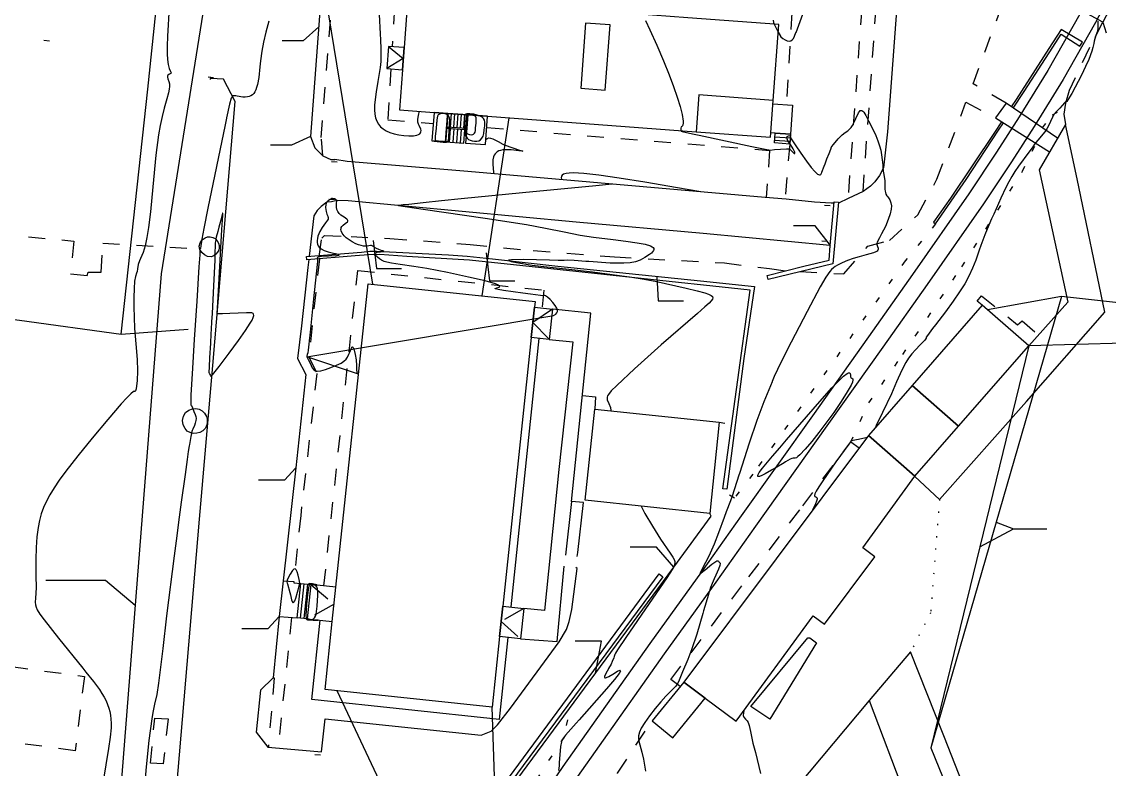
# Model space of a CAD drawing. Header units: metres. Extents: x 1233805 to 1234355, y 654698 to 655114.
# Drawn here: x 1233937.4 to 1234034.5, y 654934 to 655000.8 of the extents above; entities that cross this region are included whole.
import ezdxf

# ---------------------------------------------------------------- set-up
doc = ezdxf.new("R2010")
doc.units = ezdxf.units.M
for name, pattern in [('ИИDash_05_15', [2, 0.5, -1.5]), ('ИИDash_15_15', [3, 1.5, -1.5]), ('ИИDash_20_10', [3, 2, -1]), ('ИИDot', [1, 0, -1])]:
    doc.linetypes.add(name, pattern=pattern)
for name, color, linetype, lineweight in [('ИИ_ГОРИЗОНТАЛИ_ОСН', 32, 'Continuous', 25), ('ИИ_ГОРИЗОНТАЛИ_УТОЛЩ', 32, 'Continuous', 30), ('ИИ_ДОРОГИ_АД', 7, 'Continuous', 25), ('ИИ_ДОРОГИ_ЖД', 7, 'Continuous', 25), ('ИИ_ЛЭП_ВН', 250, 'Continuous', 25), ('ИИ_ЛЭП_НН', 250, 'Continuous', 25), ('ИИ_ОГРАДЫ', 7, 'Continuous', 25), ('ИИ_ОТМЕТКИ', 7, 'Continuous', 25), ('ИИ_СООРУЖЕНИЕ', 7, 'Continuous', 25), ('ИИ_СТРОЕНИЕ', 7, 'Continuous', 25), ('ИИ_ТЕПЛОТРАССА', 5, 'Continuous', 25), ('ИИ_УГОДЬЯ', 7, 'Continuous', 25)]:
    doc.layers.add(name, color=color, linetype=linetype, lineweight=lineweight)

msp = doc.modelspace()

# ---------------------------------------------------------------- linework, layer by layer
at = {"layer": 'ИИ_ГОРИЗОНТАЛИ_ОСН'}
for points, elevation in [([(1233969.211, 655003.165), (1233969.394, 654999.673), (1233969.422, 654999.159), (1233969.462, 654998.336), (1233969.471, 654997.753), (1233969.453, 654997.216), (1233969.405, 654996.691), (1233969.203, 654995.432), (1233969.044, 654994.501), (1233968.951, 654993.81), (1233968.909, 654993.311), (1233968.903, 654992.888), (1233968.932, 654992.514), (1233968.999, 654992.182), (1233969.104, 654991.884), (1233969.248, 654991.622), (1233969.433, 654991.395), (1233969.659, 654991.2), (1233969.936, 654991.031), (1233970.269, 654990.884), (1233970.652, 654990.76), (1233971.074, 654990.665), (1233971.53, 654990.599), (1233971.977, 654990.573), (1233972.377, 654990.587), (1233972.69, 654990.64), (1233972.829, 654990.691), (1233972.934, 654990.756), (1233973.007, 654990.837), (1233973.047, 654990.933), (1233973.056, 654991.042), (1233973.036, 654991.17), (1233972.896, 654991.511), (1233972.838, 654991.634), (1233972.779, 654991.796), (1233972.752, 654991.939), (1233972.757, 654992.066), (1233972.793, 654992.215), (1233972.803, 654992.249), (1233972.866, 654992.529), (1233972.9, 654992.774)], 3.5), ([(1233950.564, 655002.029), (1233950.405, 654999.463), (1233950.377, 654998.582), (1233950.38, 654997.9), (1233950.413, 654997.388), (1233950.476, 654996.954), (1233950.568, 654996.602), (1233950.693, 654996.313), (1233950.735, 654996.205), (1233950.703, 654996.147), (1233950.595, 654996.084), (1233950.452, 654995.995), (1233950.417, 654995.95), (1233950.402, 654995.9), (1233950.411, 654995.819), (1233950.457, 654995.683), (1233950.537, 654995.44), (1233950.58, 654995.22), (1233950.591, 654994.988), (1233950.57, 654994.746), (1233950.5, 654994.417), (1233950.348, 654993.884), (1233950.111, 654993.056), (1233949.926, 654992.304), (1233949.762, 654991.51), (1233949.62, 654990.672), (1233949.386, 654988.843), (1233949.105, 654986.014), (1233948.886, 654983.786), (1233948.721, 654982.404), (1233948.576, 654981.508), (1233948.412, 654980.76), (1233948.23, 654980.16), (1233948.004, 654979.625), (1233947.913, 654979.423), (1233947.809, 654979.095), (1233947.746, 654978.697), (1233947.712, 654978.471), (1233947.655, 654978.316), (1233947.552, 654978.017), (1233947.482, 654977.598), (1233947.432, 654976.959), (1233947.404, 654976.151), (1233947.402, 654975.273), (1233947.427, 654974.383), (1233947.484, 654973.371), (1233947.59, 654971.996), (1233947.693, 654970.606), (1233947.724, 654969.605), (1233947.693, 654968.721), (1233947.661, 654968.267), (1233947.661, 654968.263), (1233947.661, 654968.262), (1233947.616, 654967.988), (1233947.548, 654967.819), (1233947.516, 654967.775), (1233947.49, 654967.765), (1233947.482, 654967.769), (1233947.441, 654967.775), (1233947.373, 654967.742), (1233947.141, 654967.548), (1233946.777, 654967.18), (1233946.283, 654966.642), (1233945.084, 654965.261), (1233943.688, 654963.593), (1233942.405, 654962.006), (1233941.342, 654960.636), (1233940.756, 654959.837), (1233940.289, 654959.154), (1233939.909, 654958.538), (1233939.599, 654957.961), (1233939.343, 654957.395), (1233939.138, 654956.827), (1233938.977, 654956.239), (1233938.855, 654955.615), (1233938.754, 654954.794), (1233938.691, 654953.839), (1233938.666, 654952.751), (1233938.674, 654951.322), (1233938.678, 654950.219), (1233938.637, 654949.317), (1233938.616, 654948.941), (1233938.63, 654948.708), (1233938.685, 654948.493), (1233938.793, 654948.257), (1233939.031, 654947.872), (1233939.397, 654947.36), (1233940.676, 654945.74), (1233942.845, 654943.055), (1233943.128, 654942.705), (1233943.795, 654941.876), (1233944.348, 654941.14), (1233944.568, 654940.804), (1233944.76, 654940.473), (1233944.927, 654940.143), (1233945.067, 654939.817), (1233945.179, 654939.495), (1233945.263, 654939.177), (1233945.323, 654938.852), (1233945.361, 654938.504), (1233945.378, 654938.133), (1233945.374, 654937.74), (1233945.303, 654936.893), (1233945.141, 654935.872), (1233945.137, 654935.849), (1233944.905, 654934.444), (1233944.901, 654934.417), (1233944.496, 654931.845)], 2.5), ([(1234004.5, 655000.92), (1234004.508, 655000.703), (1234004.569, 655000.55), (1234004.942, 654999.837), (1234005.078, 654999.585), (1234005.084, 654999.572), (1234005.184, 654999.413), (1234005.345, 654999.275), (1234005.549, 654999.156), (1234005.754, 654999.075), (1234005.931, 654999.044), (1234006.076, 654999.062), (1234006.197, 654999.136), (1234006.305, 654999.271), (1234006.404, 654999.471), (1234006.529, 654999.802), (1234006.533, 654999.814), (1234007.267, 655001.774)], 4.5), ([(1233959.454, 655000.812), (1233959.191, 654999.824), (1233958.992, 654998.952), (1233958.841, 654998.126), (1233958.725, 654997.272), (1233958.667, 654996.728), (1233958.558, 654995.782), (1233958.445, 654995.158), (1233958.376, 654994.903), (1233958.299, 654994.686), (1233958.211, 654994.506), (1233958.113, 654994.361), (1233957.999, 654994.246), (1233957.867, 654994.155), (1233957.715, 654994.089), (1233957.544, 654994.048), (1233957.358, 654994.031), (1233957.149, 654994.037), (1233956.63, 654994.122), (1233956.508, 654994.146), (1233956.356, 654994.165), (1233956.257, 654994.143), (1233956.177, 654994.071), (1233956.105, 654993.939), (1233955.952, 654993.421), (1233955.684, 654992.185), (1233955.678, 654992.158), (1233955.556, 654991.573), (1233954.004, 654984.113), (1233953.647, 654982.295), (1233953.49, 654981.341), (1233953.488, 654981.323), (1233953.403, 654980.752), (1233953.348, 654980.529), (1233953.31, 654980.449), (1233953.31, 654980.448), (1233953.299, 654980.412), (1233953.3, 654980.322), (1233953.3, 654980.32), (1233953.292, 654979.958), (1233953.228, 654978.876), (1233953.027, 654975.825), (1233952.799, 654972.394), (1233952.607, 654969.321), (1233952.509, 654967.453), (1233952.496, 654966.729), (1233952.511, 654966.574), (1233952.543, 654966.502), (1233952.547, 654966.497), (1233952.652, 654966.311), (1233952.679, 654966.214), (1233952.681, 654966.206), (1233952.736, 654966.044), (1233952.774, 654965.974), (1233952.901, 654965.698), (1233952.94, 654965.537), (1233952.962, 654965.34), (1233952.962, 654965.34), (1233952.962, 654965.34), (1233952.951, 654965.163), (1233952.897, 654964.917), (1233952.831, 654964.712), (1233952.678, 654964.39), (1233952.615, 654964.269), (1233952.556, 654964.078), (1233952.554, 654964.058), (1233952.55, 654964.014), (1233952.505, 654963.731), (1233952.381, 654963.015), (1233952.36, 654962.902), (1233952.274, 654962.386), (1233952.173, 654961.683), (1233952.047, 654960.8), (1233951.983, 654960.351), (1233951.634, 654957.867), (1233951.463, 654956.527), (1233951.193, 654954.413), (1233951.017, 654953.089), (1233950.329, 654947.739), (1233949.99, 654944.817), (1233949.621, 654941.73), (1233949.455, 654940.691), (1233949.264, 654939.836), (1233949.191, 654939.537), (1233949.102, 654939.098), (1233949.012, 654938.538), (1233948.76, 654936.588), (1233948.504, 654934.244), (1233948.417, 654933.197)], 3), ([(1234033.463, 655000.807), (1234033.468, 655000.747), (1234033.47, 655000.687), (1234033.474, 655000.565), (1234033.474, 655000.547), (1234033.475, 655000.22), (1234033.435, 654999.933), (1234033.309, 654999.524), (1234033.158, 654999.031), (1234033.112, 654998.815), (1234033.033, 654998.457), (1234032.942, 654998.132), (1234032.665, 654997.391), (1234032.385, 654996.768), (1234032.013, 654996.002), (1234031.147, 654994.357), (1234030.803, 654993.782), (1234030.704, 654993.654), (1234030.638, 654993.613), (1234030.627, 654993.611), (1234030.57, 654993.591), (1234030.493, 654993.52), (1234030.286, 654993.289), (1234030.085, 654993.062), (1234029.675, 654992.625), (1234029.657, 654992.606), (1234029.536, 654992.476), (1234029.467, 654992.333), (1234029.428, 654992.244), (1234029.075, 654991.48), (1234028.927, 654991.209), (1234028.732, 654990.939), (1234028.129, 654990.194), (1234027.95, 654989.995), (1234027.908, 654989.946), (1234027.895, 654989.925), (1234027.618, 654989.522), (1234027.325, 654989.131), (1234026.401, 654987.878), (1234026.079, 654987.404), (1234025.802, 654986.958), (1234025.537, 654986.487), (1234025.263, 654985.953), (1234024.817, 654985.009), (1234024.178, 654983.583), (1234023.997, 654983.174), (1234023.907, 654982.972), (1234023.377, 654981.747), (1234023.018, 654980.78), (1234022.887, 654980.38), (1234022.586, 654979.489), (1234022.301, 654978.767), (1234021.971, 654978.064), (1234021.593, 654977.375), (1234021.135, 654976.645), (1234020.56, 654975.808), (1234019.874, 654974.872), (1234018.988, 654973.715), (1234018.716, 654973.365), (1234018.255, 654972.744), (1234018.16, 654972.595), (1234018.138, 654972.527), (1234018.137, 654972.515), (1234018.019, 654972.342), (1234017.7, 654972.004), (1234017.603, 654971.908), (1234017.19, 654971.486), (1234016.863, 654971.114), (1234016.575, 654970.738), (1234016.327, 654970.358), (1234015.966, 654969.667), (1234015.508, 654968.607), (1234015.051, 654967.538), (1234014.251, 654965.892), (1234013.682, 654964.719), (1234013.618, 654964.538)], 4.5), ([(1233976.9, 654991.271), (1233976.915, 654991.145), (1233976.918, 654991.126)], 3.5), ([(1233976.94, 654991.002), (1233976.948, 654990.958), (1233976.956, 654990.903), (1233977.002, 654990.636), (1233977.067, 654990.446)], 3.5), ([(1233978.838, 654990.244), (1233978.95, 654990.349), (1233979.091, 654990.389), (1233979.245, 654990.368), (1233979.451, 654990.299), (1233980.043, 654990.003), (1233980.084, 654989.981), (1233980.363, 654989.834), (1233980.564, 654989.75), (1233981.156, 654989.539), (1233981.922, 654989.283), (1233981.957, 654989.271), (1233982.152, 654989.196), (1233981.87, 654989.226), (1233981.794, 654989.237), (1233981.112, 654989.323), (1233980.58, 654989.337), (1233980.354, 654989.319), (1233980.158, 654989.282), (1233979.99, 654989.228), (1233979.853, 654989.157), (1233979.748, 654989.073), (1233979.659, 654988.97), (1233979.586, 654988.845), (1233979.529, 654988.701), (1233979.472, 654988.433), (1233979.454, 654988.112), (1233979.488, 654987.595), (1233979.508, 654987.408), (1233979.518, 654987.304), (1233979.529, 654987.201), (1233979.53, 654987.197), (1233979.531, 654987.181)], 3.5), ([(1233990.116, 654986.265), (1233988.663, 654986.126), (1233982.099, 654985.494), (1233976.649, 654984.949), (1233974.88, 654984.767), (1233973.228, 654984.595), (1233971.962, 654984.463), (1233971.962, 654984.463), (1233971.467, 654984.412), (1233971.27, 654984.391), (1233971.015, 654984.365), (1233971.015, 654984.365), (1233970.978, 654984.361)], 3.5), ([(1233971.029, 654984.356), (1233973.228, 654984.045), (1233978.788, 654983.24), (1233982.476, 654982.658), (1233984.165, 654982.349), (1233985.82, 654982.001), (1233987.263, 654981.706), (1233988.451, 654981.527), (1233990.199, 654981.316), (1233991.351, 654981.181), (1233992.363, 654981.04), (1233993.064, 654980.905), (1233993.532, 654980.76), (1233993.684, 654980.682), (1233993.782, 654980.6), (1233993.828, 654980.518), (1233993.834, 654980.428), (1233993.801, 654980.329), (1233993.727, 654980.221), (1233993.615, 654980.105), (1233993.462, 654979.981), (1233993.034, 654979.704), (1233992.605, 654979.483), (1233992.194, 654979.34), (1233991.72, 654979.25), (1233991.155, 654979.207), (1233990.607, 654979.203), (1233989.929, 654979.225), (1233988.043, 654979.352), (1233987.752, 654979.375), (1233986.709, 654979.447), (1233986.095, 654979.471), (1233985.835, 654979.452), (1233985.77, 654979.442), (1233985.37, 654979.449), (1233985.294, 654979.454), (1233984.524, 654979.488), (1233982.203, 654979.535), (1233981.116, 654979.521), (1233980.901, 654979.49), (1233980.869, 654979.469), (1233980.887, 654979.443), (1233981.107, 654979.368), (1233981.563, 654979.268), (1233982.982, 654979.039), (1233984.27, 654978.876), (1233985.973, 654978.693), (1233985.974, 654978.693), (1233988.348, 654978.424), (1233991.878, 654977.961), (1233992.804, 654977.825), (1233993.943, 654977.596), (1233996.732, 654976.986), (1233997.704, 654976.747), (1233998.399, 654976.552), (1233998.73, 654976.436), (1233998.946, 654976.332), (1233999.069, 654976.228), (1233999.11, 654976.115), (1233999.073, 654975.99), (1233998.96, 654975.835), (1233998.763, 654975.637), (1233998.403, 654975.319), (1233997.725, 654974.731), (1233994.494, 654971.915), (1233992.121, 654969.793), (1233990.524, 654968.305), (1233990.04, 654967.813), (1233989.775, 654967.484), (1233989.705, 654967.359), (1233989.669, 654967.247), (1233989.662, 654967.139), (1233989.684, 654967.02), (1233989.82, 654966.676), (1233989.964, 654966.321), (1233990.012, 654966.073), (1233990.008, 654966.039)], 3.5), ([(1233954.849, 654974.728), (1233954.936, 654976.221), (1233955.279, 654982.204), (1233955.346, 654983.477), (1233955.35, 654983.664), (1233955.347, 654983.687), (1233955.339, 654983.674), (1233955.232, 654983.282), (1233955.228, 654983.267), (1233954.998, 654982.413), (1233954.895, 654982.052), (1233954.754, 654981.547), (1233954.723, 654981.396), (1233954.722, 654981.318), (1233954.723, 654981.314), (1233954.718, 654981.217), (1233954.713, 654981.184), (1233954.686, 654980.988), (1233954.67, 654980.786), (1233954.668, 654980.757), (1233954.666, 654980.721), (1233954.663, 654980.652), (1233954.664, 654980.622), (1233954.667, 654980.556), (1233954.656, 654980.383), (1233954.65, 654980.323), (1233954.636, 654980.164), (1233954.638, 654980.018), (1233954.638, 654980.013), (1233954.631, 654979.492), (1233954.53, 654977.182), (1233954.399, 654974.722), (1233954.353, 654973.984), (1233954.314, 654973.327), (1233954.295, 654972.914), (1233954.255, 654972.056), (1233954.179, 654970.761), (1233954.132, 654969.955), (1233954.118, 654969.455), (1233954.118, 654969.455), (1233954.14, 654969.414), (1233954.15, 654969.389), (1233954.166, 654969.348), (1233954.204, 654969.273), (1233954.206, 654969.268), (1233954.247, 654969.193), (1233954.285, 654969.109), (1233954.285, 654969.109), (1233954.298, 654969.099), (1233954.325, 654969.115), (1233954.447, 654969.247), (1233955.04, 654969.996), (1233955.934, 654971.181), (1233956.75, 654972.296), (1233957.377, 654973.19), (1233957.804, 654973.849), (1233957.968, 654974.137), (1233958.071, 654974.36), (1233958.117, 654974.527), (1233958.109, 654974.646), (1233958.05, 654974.721), (1233957.938, 654974.765), (1233957.766, 654974.78), (1233957.47, 654974.774), (1233957.464, 654974.774), (1233956.74, 654974.749), (1233955.97, 654974.722), (1233955.341, 654974.701), (1233955.335, 654974.701), (1233954.992, 654974.69), (1233954.881, 654974.686), (1233954.864, 654974.685), (1233954.846, 654974.685)], 3.5), ([(1234012.836, 654963.615), (1234012.762, 654963.611), (1234012.095, 654963.474), (1234011.926, 654963.435), (1234011.634, 654963.375), (1234011.518, 654963.35), (1234011.421, 654963.289), (1234011.238, 654963.056), (1234010.093, 654961.462), (1234008.915, 654959.784), (1234008.553, 654959.234), (1234008.321, 654958.846), (1234008.216, 654958.626), (1234008.18, 654958.475), (1234008.207, 654958.388), (1234008.306, 654958.34), (1234008.389, 654958.306), (1234008.427, 654958.246), (1234008.422, 654958.14), (1234008.373, 654957.972), (1234008.276, 654957.732), (1234007.994, 654957.147)], 4.5), ([(1233992.706, 654957.526), (1233993.046, 654956.873), (1233993.708, 654955.728), (1233994.433, 654954.581), (1233995.282, 654953.336), (1233995.298, 654953.312), (1233995.531, 654952.969), (1233995.648, 654952.755), (1233995.706, 654952.57), (1233995.707, 654952.392), (1233995.652, 654952.196), (1233995.534, 654951.955), (1233994.984, 654951.115), (1233993.413, 654948.825), (1233991.33, 654945.788), (1233990.583, 654944.684), (1233990.406, 654944.39), (1233990.405, 654944.387), (1233990.362, 654944.269), (1233990.296, 654944.092), (1233990.257, 654943.98), (1233990.131, 654943.642), (1233990.018, 654943.41), (1233989.788, 654943.012), (1233989.777, 654942.994), (1233989.538, 654942.57), (1233989.439, 654942.316), (1233989.437, 654942.239), (1233989.467, 654942.197), (1233989.529, 654942.19), (1233989.623, 654942.217), (1233989.823, 654942.319), (1233990.164, 654942.527), (1233990.589, 654942.78), (1233990.797, 654942.864), (1233990.842, 654942.851), (1233990.846, 654942.8), (1233990.728, 654942.581), (1233990.323, 654942.05), (1233989.612, 654941.203), (1233987.176, 654938.455), (1233986.906, 654938.154), (1233985.941, 654937.068), (1233985.676, 654936.732), (1233985.621, 654936.621), (1233985.579, 654936.488), (1233985.507, 654936.062), (1233985.39, 654934.612), (1233985.372, 654934.349), (1233985.332, 654933.92)], 3.5), ([(1234001.874, 654939.259), (1234001.848, 654939.058), (1234001.826, 654938.839), (1234001.875, 654938.691), (1234002.016, 654938.513), (1234002.155, 654938.347), (1234002.245, 654938.198), (1234002.343, 654937.923), (1234002.455, 654937.41), (1234002.684, 654936.371), (1234002.902, 654935.517), (1234003.36, 654933.657)], 4.5)]:
    msp.add_lwpolyline(points, dxfattribs=dict(at, elevation=elevation))
for points, elevation in [([(1233975.396, 654991.239), (1233975.397, 654991.258), (1233975.398, 654991.281), (1233975.405, 654991.382)], 5.5), ([(1233975.456, 654991.234), (1233975.457, 654991.279), (1233975.457, 654991.295), (1233975.462, 654991.377)], 5), ([(1233975.515, 654991.23), (1233975.516, 654991.299), (1233975.516, 654991.309), (1233975.52, 654991.373)], 4.5), ([(1233975.633, 654991.221), (1233975.635, 654991.336), (1233975.635, 654991.337), (1233975.633, 654991.365)], 3.5), ([(1233976.95, 654991.267), (1233976.962, 654991.169), (1233976.988, 654991.024), (1233976.993, 654990.981), (1233977.029, 654990.772), (1233977.08, 654990.624)], 4.5), ([(1233976.975, 654991.265), (1233976.985, 654991.181), (1233977.007, 654991.056), (1233977.012, 654991.019), (1233977.043, 654990.841), (1233977.087, 654990.714)], 5), ([(1233977, 654991.263), (1233977.009, 654991.193), (1233977.027, 654991.089), (1233977.031, 654991.058), (1233977.057, 654990.909), (1233977.094, 654990.803)], 5.5), ([(1233977.051, 654991.259), (1233977.055, 654991.217), (1233977.067, 654991.154), (1233977.069, 654991.136), (1233977.107, 654990.983)], 6.5), ([(1233977.076, 654991.258), (1233977.079, 654991.229), (1233977.087, 654991.187), (1233977.088, 654991.175), (1233977.114, 654991.072)], 7), ([(1233977.101, 654991.256), (1233977.102, 654991.241), (1233977.106, 654991.22), (1233977.107, 654991.213), (1233977.12, 654991.16)], 7.5), ([(1233974.164, 654990.129), (1233974.225, 654990.117), (1233975.025, 654990.021), (1233975.296, 654990.012), (1233975.487, 654990.03), (1233975.49, 654990.031)], 3.5), ([(1233974.813, 654990.081), (1233974.817, 654990.08), (1233975.113, 654990.032), (1233975.303, 654990.04), (1233975.312, 654990.044)], 4.5), ([(1233975.006, 654990.067), (1233975.044, 654990.053), (1233975.158, 654990.038), (1233975.237, 654990.037), (1233975.268, 654990.047)], 5), ([(1233975.142, 654990.057), (1233975.143, 654990.056), (1233975.202, 654990.043), (1233975.243, 654990.046), (1233975.247, 654990.049)], 5.5), ([(1233984.717, 654974.498), (1233984.869, 654974.542), (1233985.076, 654974.671), (1233985.184, 654974.783), (1233985.233, 654974.902), (1233985.228, 654975.042), (1233985.168, 654975.205), (1233985.034, 654975.424), (1233984.831, 654975.686), (1233984.584, 654975.96), (1233984.354, 654976.175), (1233984.15, 654976.305), (1233984.071, 654976.322), (1233983.989, 654976.312), (1233983.953, 654976.305), (1233983.722, 654976.329), (1233982.813, 654976.459), (1233982.132, 654976.545), (1233980.411, 654976.772), (1233979.946, 654976.849), (1233979.702, 654976.906), (1233979.659, 654976.929), (1233979.661, 654976.951), (1233979.807, 654977.004), (1233980.014, 654977.076), (1233980.056, 654977.113), (1233980.062, 654977.152), (1233980.031, 654977.197), (1233979.96, 654977.245), (1233979.703, 654977.355), (1233978.781, 654977.622), (1233977.289, 654977.976), (1233975.402, 654978.374), (1233973.569, 654978.721), (1233972.415, 654978.913), (1233971.184, 654979.09), (1233970.424, 654979.201), (1233970.001, 654979.288), (1233969.75, 654979.368), (1233969.534, 654979.469), (1233969.35, 654979.59), (1233969.171, 654979.75), (1233969.105, 654979.812), (1233968.933, 654979.935), (1233968.874, 654979.975), (1233968.862, 654980.006), (1233968.936, 654980.089), (1233969.098, 654980.183), (1233969.217, 654980.221), (1233969.365, 654980.235), (1233969.422, 654980.238), (1233969.662, 654980.25), (1233969.731, 654980.266), (1233969.654, 654980.301), (1233969.568, 654980.327), (1233969.281, 654980.419), (1233969.079, 654980.508), (1233968.869, 654980.645), (1233968.734, 654980.737), (1233968.635, 654980.776), (1233968.536, 654980.781), (1233968.387, 654980.757), (1233968.112, 654980.721), (1233967.922, 654980.733), (1233967.709, 654980.775), (1233967.477, 654980.848), (1233967.228, 654980.949), (1233966.916, 654981.106), (1233966.626, 654981.283), (1233966.38, 654981.467), (1233966.183, 654981.653), (1233966.013, 654981.881), (1233965.919, 654982.106), (1233965.903, 654982.212), (1233965.907, 654982.313), (1233965.932, 654982.406), (1233965.977, 654982.491), (1233966.087, 654982.61), (1233966.277, 654982.753), (1233966.475, 654982.912), (1233966.512, 654982.973), (1233966.515, 654983.029), (1233966.487, 654983.084), (1233966.426, 654983.145), (1233966.175, 654983.317), (1233965.899, 654983.503), (1233965.729, 654983.655), (1233965.618, 654983.815), (1233965.546, 654984.003), (1233965.513, 654984.216), (1233965.515, 654984.48), (1233965.518, 654984.551), (1233965.527, 654984.782), (1233965.518, 654984.821), (1233965.484, 654984.86), (1233965.322, 654984.969), (1233965.153, 654984.996), (1233965.129, 654984.997), (1233965.101, 654985), (1233965.069, 654984.995), (1233965.039, 654984.973), (1233964.984, 654984.932), (1233964.917, 654984.893), (1233964.876, 654984.871), (1233964.717, 654984.759), (1233964.599, 654984.621), (1233964.541, 654984.448), (1233964.533, 654984.175), (1233964.578, 654983.828), (1233964.638, 654983.594), (1233964.718, 654983.404), (1233964.729, 654983.383), (1233964.766, 654983.302), (1233964.772, 654983.232), (1233964.748, 654983.148), (1233964.692, 654983.046), (1233964.528, 654982.824), (1233964.228, 654982.408), (1233964.016, 654982.045), (1233963.918, 654981.828), (1233963.844, 654981.617), (1233963.795, 654981.418), (1233963.773, 654981.232), (1233963.778, 654981.062), (1233963.809, 654980.909), (1233963.866, 654980.773), (1233963.949, 654980.655), (1233964.138, 654980.496), (1233964.408, 654980.357), (1233964.758, 654980.236), (1233965.242, 654980.114), (1233965.421, 654980.072), (1233965.642, 654980.007), (1233965.728, 654979.953), (1233965.72, 654979.93), (1233965.68, 654979.91), (1233965.496, 654979.878), (1233964.785, 654979.835), (1233964.157, 654979.8), (1233963.871, 654979.752), (1233963.805, 654979.719), (1233963.783, 654979.677), (1233963.802, 654979.614), (1233963.813, 654979.59), (1233963.804, 654979.348), (1233963.693, 654978.245), (1233963.459, 654976.021), (1233963.146, 654973.042), (1233963.068, 654972.28), (1233963.038, 654971.989), (1233962.981, 654971.457), (1233962.941, 654971.21), (1233962.895, 654971.05), (1233962.88, 654971.007), (1233962.855, 654970.93), (1233962.842, 654970.841)], 3.5), ([(1233962.842, 654970.841), (1233962.906, 654970.719), (1233963.018, 654970.546), (1233963.144, 654970.274), (1233963.344, 654969.857), (1233963.469, 654969.693), (1233963.619, 654969.606), (1233963.825, 654969.579), (1233964.103, 654969.612), (1233964.514, 654969.718), (1233965.009, 654969.888), (1233965.503, 654970.094), (1233965.907, 654970.297), (1233966.166, 654970.465), (1233966.354, 654970.636), (1233966.487, 654970.822), (1233966.604, 654971.077), (1233966.654, 654971.206), (1233966.83, 654971.618), (1233966.893, 654971.709), (1233966.947, 654971.737), (1233967.003, 654971.692), (1233967.058, 654971.567), (1233967.176, 654971.049), (1233967.247, 654970.588), (1233967.284, 654970.064), (1233967.286, 654970.012), (1233967.304, 654969.695), (1233967.334, 654969.49), (1233967.382, 654969.355), (1233967.45, 654969.292), (1233967.463, 654969.293)], 3.5), ([(1233961.11, 654950.647), (1233961.126, 654950.591), (1233961.334, 654949.816), (1233961.386, 654949.589), (1233961.494, 654949.144), (1233961.576, 654948.941), (1233961.638, 654948.9), (1233961.705, 654948.946), (1233961.78, 654949.079), (1233961.867, 654949.306), (1233962.172, 654950.389), (1233962.222, 654950.653), (1233962.179, 654950.958), (1233962.09, 654951.372), (1233962.001, 654951.661), (1233961.905, 654951.843), (1233961.855, 654951.892), (1233961.804, 654951.914), (1233961.705, 654951.888), (1233961.59, 654951.782), (1233961.372, 654951.449), (1233961.198, 654951.107), (1233961.104, 654950.898), (1233961.081, 654950.776), (1233961.11, 654950.647)], 3.5), ([(1233963.751, 654950.478), (1233963.741, 654950.486), (1233963.632, 654950.539), (1233963.365, 654950.599), (1233963.13, 654950.604), (1233962.982, 654950.561), (1233962.981, 654950.56)], 3.5), ([(1233963.392, 654950.516), (1233963.359, 654950.536), (1233963.269, 654950.556), (1233963.21, 654950.551), (1233963.199, 654950.537)], 4.5), ([(1233963.222, 654950.534), (1233963.221, 654950.535), (1233963.221, 654950.535)], 5), ([(1233962.799, 654947.464), (1233962.852, 654947.412), (1233962.929, 654947.382), (1233963.045, 654947.363)], 3.5), ([(1233962.868, 654947.456), (1233962.879, 654947.44), (1233962.944, 654947.423)], 4.5), ([(1233962.944, 654947.423), (1233963.04, 654947.431), (1233963.048, 654947.437)], 4.5), ([(1233963.045, 654947.363), (1233963.426, 654947.342), (1233963.84, 654947.346), (1233963.864, 654947.351)], 3.5)]:
    msp.add_lwpolyline(points, close=True, dxfattribs=dict(at, elevation=elevation))
at = {"layer": 'ИИ_ГОРИЗОНТАЛИ_УТОЛЩ', "elevation": 4}
for points in [[(1233993.088, 655000.881), (1233993.49, 655000.03), (1233994.091, 654998.682), (1233994.694, 654997.275), (1233995.204, 654996.029), (1233995.607, 654994.982), (1233995.933, 654994.043), (1233996.186, 654993.202), (1233996.36, 654992.473), (1233996.444, 654991.901), (1233996.45, 654991.705), (1233996.433, 654991.562), (1233996.394, 654991.47), (1233996.325, 654991.411), (1233996.288, 654991.384), (1233996.238, 654991.276), (1233996.236, 654991.101), (1233996.268, 654991.01), (1233996.367, 654990.961), (1233997.276, 654990.762), (1233997.875, 654990.636), (1234002.581, 654989.639), (1234004.086, 654989.319), (1234004.106, 654989.315), (1234004.221, 654989.304), (1234004.227, 654989.305), (1234004.619, 654989.352), (1234005.678, 654989.414), (1234005.912, 654989.416), (1234005.957, 654989.398), (1234006.003, 654989.354), (1234006.012, 654989.345), (1234006.297, 654989.063), (1234006.374, 654989.011), (1234006.421, 654989.004), (1234006.435, 654989.04), (1234006.415, 654989.119), (1234006.267, 654989.421), (1234006.038, 654989.805), (1234005.865, 654990.039), (1234005.803, 654990.121), (1234005.728, 654990.322), (1234005.717, 654990.394), (1234005.714, 654990.419), (1234005.713, 654990.423), (1234005.716, 654990.468), (1234005.753, 654990.51), (1234005.864, 654990.573), (1234005.97, 654990.609), (1234006.013, 654990.595), (1234006.018, 654990.528), (1234006.018, 654990.528), (1234006.032, 654990.452), (1234006.099, 654990.316), (1234006.443, 654989.772), (1234006.958, 654989.022), (1234007.471, 654988.311), (1234007.895, 654987.761), (1234008.217, 654987.386), (1234008.451, 654987.172), (1234008.544, 654987.116), (1234008.623, 654987.092), (1234008.687, 654987.099), (1234008.739, 654987.138), (1234008.827, 654987.321), (1234008.83, 654987.331), (1234009.041, 654987.883), (1234009.121, 654988.085), (1234009.293, 654988.525), (1234009.477, 654988.995), (1234009.627, 654989.379), (1234009.627, 654989.379), (1234009.71, 654989.592), (1234009.741, 654989.671), (1234009.745, 654989.682)], [(1234009.74, 654989.613), (1234009.889, 654989.81), (1234010.294, 654990.314), (1234010.647, 654990.663), (1234010.921, 654990.867), (1234011.144, 654991.029), (1234011.302, 654991.168), (1234011.44, 654991.321), (1234011.56, 654991.494), (1234011.696, 654991.745), (1234011.869, 654992.131), (1234012.102, 654992.624), (1234012.19, 654992.756), (1234012.271, 654992.831), (1234012.341, 654992.855), (1234012.414, 654992.841), (1234012.492, 654992.79), (1234012.576, 654992.701), (1234012.764, 654992.409), (1234013.046, 654991.862), (1234013.051, 654991.854), (1234013.06, 654991.836), (1234013.643, 654990.608), (1234013.838, 654990.128), (1234013.985, 654989.698), (1234014.091, 654989.298), (1234014.174, 654988.877), (1234014.233, 654988.441), (1234014.271, 654987.968), (1234014.282, 654987.775), (1234014.317, 654987.417), (1234014.342, 654987.279), (1234014.448, 654986.579), (1234014.471, 654985.971), (1234014.472, 654985.833), (1234014.481, 654985.653), (1234014.509, 654985.512), (1234014.564, 654985.375), (1234014.649, 654985.231), (1234014.718, 654985.137), (1234014.898, 654984.864), (1234015.003, 654984.612), (1234015.051, 654984.336), (1234015.04, 654984.034), (1234014.949, 654983.614), (1234014.771, 654983.096), (1234014.507, 654982.485), (1234014.173, 654981.818), (1234013.978, 654981.463), (1234013.786, 654981.088), (1234013.757, 654980.977), (1234013.759, 654980.876), (1234013.814, 654980.707), (1234013.865, 654980.558), (1234013.873, 654980.451), (1234013.841, 654980.36), (1234013.766, 654980.282), (1234013.642, 654980.211), (1234013.456, 654980.14), (1234012.802, 654979.959), (1234012.16, 654979.789), (1234011.642, 654979.626), (1234011.124, 654979.439), (1234010.643, 654979.239), (1234010.235, 654979.043), (1234010.028, 654978.924), (1234009.863, 654978.804), (1234009.71, 654978.661), (1234009.555, 654978.482), (1234009.192, 654977.952), (1234008.693, 654977.093), (1234007.519, 654974.901), (1234005.753, 654971.485), (1234004.863, 654969.719), (1234004.591, 654969.085), (1234004.403, 654968.64), (1234004.389, 654968.608), (1234003.662, 654966.839), (1234003.032, 654965.159), (1234002.349, 654963.148), (1234001.483, 654960.434), (1234001.44, 654960.296), (1234000.836, 654958.425), (1234000.672, 654958), (1234000.304, 654957.024), (1234000.117, 654956.495), (1233999.623, 654955.123), (1233999.23, 654954.125), (1233998.743, 654953.05), (1233998.155, 654951.912), (1233998.062, 654951.74), (1233997.934, 654951.493), (1233997.951, 654951.505), (1233997.987, 654951.528), (1233997.996, 654951.525), (1233998.018, 654951.524), (1233998.367, 654951.801), (1233998.425, 654951.849), (1233999.017, 654952.332), (1233999.37, 654952.579), (1233999.47, 654952.625), (1233999.546, 654952.637), (1233999.598, 654952.617), (1233999.64, 654952.558), (1233999.666, 654952.517), (1233999.705, 654952.483), (1233999.751, 654952.442), (1233999.769, 654952.391), (1233999.742, 654952.213), (1233999.624, 654951.908), (1233999.377, 654951.366), (1233999.228, 654951.043), (1233999.046, 654950.622), (1233998.906, 654950.25), (1233998.806, 654949.934), (1233998.757, 654949.771), (1233998.719, 654949.645), (1233998.283, 654948.182), (1233998.213, 654947.941), (1233997.663, 654946.1), (1233997.223, 654944.771), (1233996.86, 654943.815), (1233996.401, 654942.725), (1233996.211, 654942.283), (1233996.092, 654941.983), (1233995.946, 654941.649), (1233995.767, 654941.41), (1233995.448, 654941.093), (1233994.911, 654940.56), (1233994.447, 654940.054), (1233993.946, 654939.452), (1233993.448, 654938.8), (1233993.025, 654938.195), (1233992.72, 654937.696), (1233992.545, 654937.331), (1233992.46, 654937.027), (1233992.453, 654936.757), (1233992.524, 654936.434), (1233992.586, 654936.216), (1233992.768, 654935.551), (1233992.906, 654934.944), (1233993.098, 654933.862)], [(1233998.027, 654985.58), (1233995.935, 654985.944), (1233993.027, 654986.442), (1233990.749, 654986.807), (1233988.927, 654987.067), (1233987.589, 654987.217), (1233986.643, 654987.264), (1233986.281, 654987.253), (1233985.995, 654987.219), (1233985.785, 654987.161), (1233985.646, 654987.081), (1233985.578, 654986.979), (1233985.571, 654986.842), (1233985.584, 654986.711), (1233985.589, 654986.666), (1233985.589, 654986.664), (1233985.589, 654986.657)]]:
    msp.add_lwpolyline(points, dxfattribs=at)
at = {"layer": 'ИИ_ГОРИЗОНТАЛИ_УТОЛЩ'}
for points, elevation in [([(1233974.409, 654991.389), (1233974.397, 654991.272), (1233974.319, 654990.532), (1233974.305, 654990.354), (1233974.315, 654990.257), (1233974.353, 654990.191), (1233974.431, 654990.143), (1233974.688, 654990.074), (1233975.069, 654990.027), (1233975.314, 654990.025), (1233975.389, 654990.043), (1233975.442, 654990.073), (1233975.496, 654990.175), (1233975.523, 654990.416), (1233975.523, 654990.418), (1233975.525, 654990.446), (1233975.571, 654991.091), (1233975.576, 654991.318), (1233975.575, 654991.323), (1233975.578, 654991.409), (1233975.579, 654991.41), (1233975.579, 654991.417), (1233975.605, 654991.755), (1233975.605, 654991.756), (1233975.615, 654991.996), (1233975.596, 654992.175), (1233975.546, 654992.32), (1233975.463, 654992.43), (1233975.306, 654992.525), (1233975.096, 654992.576), (1233974.874, 654992.573), (1233974.691, 654992.517), (1233974.594, 654992.44), (1233974.525, 654992.329), (1233974.482, 654992.186), (1233974.46, 654991.988), (1233974.46, 654991.987), (1233974.449, 654991.838), (1233974.442, 654991.733), (1233974.437, 654991.663), (1233974.433, 654991.614), (1233974.425, 654991.54), (1233974.409, 654991.389)], 4), ([(1233975.331, 654991.268), (1233975.314, 654991.041), (1233975.256, 654990.247), (1233975.246, 654990.049), (1233975.263, 654990.247), (1233975.321, 654991.037), (1233975.322, 654991.04), (1233975.325, 654991.081), (1233975.337, 654991.242), (1233975.337, 654991.242), (1233975.338, 654991.267), (1233975.339, 654991.274), (1233975.36, 654991.561), (1233975.421, 654992.382), (1233975.421, 654992.382), (1233975.435, 654992.585), (1233975.43, 654992.586), (1233975.414, 654992.384), (1233975.414, 654992.383), (1233975.395, 654992.131), (1233975.373, 654991.83), (1233975.353, 654991.563), (1233975.34, 654991.393), (1233975.334, 654991.306), (1233975.331, 654991.268), (1233975.331, 654991.268)], 6), ([(1233978.361, 654990.225), (1233978.494, 654990.359), (1233978.594, 654990.548), (1233978.661, 654990.79), (1233978.702, 654991.108), (1233978.733, 654991.474), (1233978.741, 654991.566), (1233978.741, 654991.567), (1233978.747, 654991.789), (1233978.714, 654991.965), (1233978.639, 654992.115), (1233978.522, 654992.235), (1233978.335, 654992.344), (1233978.076, 654992.437), (1233977.753, 654992.512), (1233977.416, 654992.555), (1233977.136, 654992.549), (1233977.053, 654992.522), (1233976.999, 654992.475), (1233976.964, 654992.389), (1233976.943, 654992.177), (1233976.907, 654991.426), (1233976.938, 654991.157), (1233976.968, 654990.991), (1233976.974, 654990.942), (1233977.016, 654990.704), (1233977.077, 654990.524), (1233977.169, 654990.377), (1233977.29, 654990.263), (1233977.442, 654990.181), (1233977.626, 654990.123), (1233977.825, 654990.097), (1233978.02, 654990.104), (1233978.208, 654990.147), (1233978.361, 654990.225)], 4), ([(1233977.748, 654990.736), (1233977.819, 654990.811), (1233977.87, 654990.92), (1233977.903, 654991.064), (1233977.926, 654991.28), (1233977.96, 654991.713), (1233977.975, 654991.908), (1233977.976, 654991.912), (1233977.984, 654992.08), (1233977.972, 654992.189), (1233977.936, 654992.276), (1233977.873, 654992.344), (1233977.778, 654992.399), (1233977.648, 654992.446), (1233977.317, 654992.505), (1233977.22, 654992.505), (1233977.161, 654992.487), (1233977.124, 654992.444), (1233977.1, 654992.365), (1233977.042, 654991.818), (1233977.016, 654991.341), (1233977.032, 654991.205), (1233977.047, 654991.122), (1233977.05, 654991.097), (1233977.102, 654990.887), (1233977.148, 654990.813), (1233977.209, 654990.756), (1233977.378, 654990.685), (1233977.576, 654990.675), (1233977.671, 654990.697), (1233977.748, 654990.736)], 6), ([(1233977.134, 654991.248), (1233977.151, 654991.452), (1233977.184, 654991.907), (1233977.21, 654992.25), (1233977.21, 654992.25), (1233977.223, 654992.453), (1233977.217, 654992.455), (1233977.2, 654992.255), (1233977.141, 654991.458), (1233977.126, 654991.255), (1233977.126, 654991.253), (1233977.126, 654991.252), (1233977.126, 654991.252), (1233977.128, 654991.248), (1233977.13, 654991.248), (1233977.132, 654991.247), (1233977.134, 654991.248)], 8), ([(1234005.691, 654963.429), (1234006.881, 654964.813), (1234008.65, 654966.864), (1234009.733, 654968.079), (1234010.313, 654968.688), (1234010.766, 654969.116), (1234011.091, 654969.363), (1234011.207, 654969.419), (1234011.292, 654969.431), (1234011.334, 654969.413), (1234011.363, 654969.373), (1234011.387, 654969.208), (1234011.4, 654969.076), (1234011.432, 654969.004), (1234011.506, 654968.959), (1234011.597, 654968.894), (1234011.615, 654968.783), (1234011.567, 654968.599), (1234011.447, 654968.335), (1234011.092, 654967.711), (1234010.551, 654966.861), (1234009.894, 654965.893), (1234009.205, 654964.933), (1234008.57, 654964.095), (1234007.934, 654963.297), (1234007.344, 654962.603), (1234006.883, 654962.107), (1234006.702, 654961.938), (1234006.564, 654961.838), (1234006.461, 654961.798), (1234006.364, 654961.806), (1234006.263, 654961.816), (1234006.161, 654961.788), (1234006.021, 654961.724), (1234005.581, 654961.462), (1234005.466, 654961.39), (1234004.822, 654961.007), (1234004.386, 654960.752), (1234004.351, 654960.732), (1234003.789, 654960.411), (1234003.485, 654960.258), (1234003.273, 654960.178), (1234003.184, 654960.164), (1234003.129, 654960.177), (1234003.107, 654960.217), (1234003.118, 654960.285), (1234003.249, 654960.521), (1234003.534, 654960.905), (1234004.442, 654961.989), (1234005.075, 654962.719), (1234005.691, 654963.429)], 4), ([(1233962.995, 654947.393), (1233963.174, 654947.387), (1233963.325, 654947.412), (1233963.449, 654947.467), (1233963.544, 654947.552), (1233963.622, 654947.69), (1233963.682, 654947.89), (1233963.775, 654948.6), (1233963.845, 654949.574), (1233963.837, 654949.903), (1233963.801, 654950.147), (1233963.734, 654950.325), (1233963.632, 654950.455), (1233963.495, 654950.538), (1233963.317, 654950.578), (1233963.206, 654950.58), (1233963.136, 654950.554), (1233963.084, 654950.492), (1233963.043, 654950.382), (1233962.979, 654950.035), (1233962.897, 654949.32), (1233962.896, 654949.311), (1233962.895, 654949.302), (1233962.839, 654948.765), (1233962.791, 654948.223), (1233962.77, 654947.789), (1233962.792, 654947.536), (1233962.821, 654947.469), (1233962.866, 654947.426), (1233962.995, 654947.393)], 4)]:
    msp.add_lwpolyline(points, close=True, dxfattribs=dict(at, elevation=elevation))
at = {"layer": 'ИИ_ДОРОГИ_АД'}
for points in [[(1234021.486, 655086.742), (1234021.86, 655086.227), (1234020.034, 655061.784), (1234018.936, 655046.839), (1234018.342, 655038.947), (1234017.711, 655030.375), (1234017.255, 655024.139), (1234016.403, 655013.482), (1234015.902, 655006.983), (1234014.695, 654990.95), (1234014.354, 654987.714), (1234013.98, 654987.044), (1234013.574, 654986.471), (1234013.195, 654986.1), (1234012.524, 654985.606), (1234011.173, 654984.979), (1234010.311, 654984.554)], [(1233966.927, 655024.513), (1233965.735, 655023.726), (1233965.22, 655017.649), (1233963.19, 654990.517), (1233963.573, 654989.502), (1233964.287, 654988.788), (1233964.986, 654988.479), (1233965.342, 654988.479)], [(1233949.962, 654918.59), (1233951.21, 654932.155), (1233953.28, 654956.345), (1233954.452, 654970.084), (1233956.468, 654993.653), (1233955.411, 654995.627), (1233954.274, 654995.71)], [(1234029.866, 654990.357), (1234025.291, 654993.488), (1234024.355, 654992.174), (1234029.161, 654989.147)], [(1234017.124, 654960.154), (1234019.343, 654958.125), (1234027.123, 654966.861), (1234034.093, 654974.839), (1234031.636, 654986.736), (1234030.577, 654991.578)], [(1234030.577, 654991.578), (1234028.234, 654987.557), (1234030.788, 654975.724), (1234027.305, 654971.825)], [(1234009.937, 654984.575), (1234009.681, 654984.572), (1234008.173, 654984.651), (1234005.661, 654984.923), (1234003.771, 654985.082), (1233977.224, 654987.381), (1233966.461, 654988.283), (1233965.342, 654988.479)], [(1234009.586, 654980.794), (1233998.236, 654981.85), (1233986.893, 654982.866), (1233966.534, 654984.778), (1233965.578, 654984.817), (1233965.063, 654984.696)], [(1233965.063, 654984.696), (1233964.647, 654984.648), (1233964.131, 654984.284), (1233963.781, 654983.928), (1233963.491, 654983.448), (1233963.073, 654979.823)], [(1233963.028, 654979.533), (1233962.957, 654978.813), (1233962.369, 654973.616), (1233962.018, 654970.695), (1233962.763, 654969.263), (1233961.885, 654960.946), (1233960.744, 654950.858), (1233960.396, 654947.677), (1233959.843, 654942.19), (1233958.726, 654941.104), (1233958.336, 654937.349), (1233959.363, 654936.005), (1233960.402, 654935.919), (1233964.16, 654935.6), (1233964.49, 654938.533), (1233978.416, 654937.065), (1233979.317, 654937.434), (1233979.888, 654937.997), (1233981.026, 654939.492), (1233985.371, 654945.404), (1233986.028, 654946.495), (1233986.263, 654947.212), (1233986.511, 654948.288), (1233986.985, 654951.95), (1233986.885, 654952.034)], [(1233987.002, 654953.027), (1233987.062, 654953.378), (1233987.542, 654957.842), (1233986.481, 654957.949), (1233988.207, 654974.739), (1233984.782, 654975.11)], [(1233983.572, 654972.501), (1233981.08, 654948.518)], [(1233984.495, 654972.403), (1233986.596, 654972.193), (1233985.365, 654960.789), (1233984.079, 654948.215), (1233982.227, 654948.396)], [(1233987.454, 654967.407), (1233988.643, 654967.286), (1233988.574, 654966.191)], [(1233986.481, 654957.949), (1233985.959, 654953.149)], [(1233974.503, 654923.976), (1233974.675, 654923.839), (1233976.498, 654926.161), (1233995.626, 654952.066), (1233998.962, 654956.613), (1233998.822, 654956.878)], [(1233981.939, 654945.679), (1233985.201, 654945.436), (1233985.842, 654952.156)], [(1233960.744, 654950.858), (1233961.708, 654950.793), (1233961.698, 654950.676), (1233962.333, 654950.629)], [(1233960.396, 654947.677), (1233962.006, 654947.548)], [(1233980.798, 654945.799), (1233980.036, 654938.463), (1233963.292, 654940.271), (1233964.05, 654947.331)], [(1234026.189, 654920.602), (1234019.717, 654937.01), (1234016.752, 654944.5), (1234013.076, 654940.17), (1234016.298, 654931.608)], [(1234013.076, 654940.17), (1234006.625, 654932.502), (1234006.837, 654927.979)]]:
    msp.add_lwpolyline(points, dxfattribs=at)
at = {"layer": 'ИИ_ДОРОГИ_АД', "linetype": 'ИИDash_15_15'}
for points in [[(1233964.287, 654988.788), (1233964.143, 654990.442), (1233965.892, 655012.937), (1233966.701, 655024.364)], [(1233973.677, 655023.816), (1233972.891, 655013.991), (1233971.424, 655014.016), (1233970.479, 654998.541)], [(1234025.291, 654993.488), (1234022.35, 654995.226), (1234025.559, 655003.966), (1234028.65, 655011.926), (1234029.505, 655008.818), (1234031.442, 655002.156)], [(1234013.038, 655010.967), (1234011.173, 654984.979)], [(1234004.605, 655010.899), (1234004.513, 655009.77), (1234003.31, 655009.885), (1234002.764, 655001.781), (1234006.167, 655001.568), (1234005.673, 654993.356)], [(1234012.524, 654985.606), (1234014.291, 655010.895)], [(1234033.895, 655000.691), (1234032.725, 654998.469), (1234030.923, 654994.632), (1234030.578, 654993.484), (1234030.436, 654992.5), (1234030.577, 654991.578)], [(1233970.358, 654996.555), (1233970.081, 654992.021), (1233974.141, 654991.695)], [(1234006.902, 654978.457), (1234010.802, 654978.255), (1234012.933, 654980.734), (1234014.883, 654981.246), (1234017.4, 654983.541), (1234019.117, 654986.708), (1234021.704, 654993.577), (1234024.355, 654992.174)], [(1233978.917, 654991.313), (1234004.177, 654989.278), (1234003.861, 654985.075)], [(1234005.967, 654989.842), (1234005.558, 654984.931)], [(1233935.009, 654981.825), (1233942.064, 654981.182), (1233941.767, 654978.257), (1233943.244, 654978.099), (1233943.343, 654978.414), (1233944.505, 654978.414), (1233944.647, 654980.994), (1233953.034, 654980.504)], [(1233963.968, 654979.821), (1233964.182, 654981.441), (1233964.429, 654981.672), (1233966.808, 654981.595), (1233970.277, 654981.416), (1233977.443, 654980.885), (1233983.076, 654980.333), (1233990.321, 654979.766), (1234000.147, 654979.227), (1234004.155, 654978.743), (1234005.594, 654978.532)], [(1233963.979, 654979.609), (1233963.032, 654970.847), (1233963.755, 654969.376), (1233962.306, 654956.696), (1233961.708, 654950.793)], [(1233964.381, 654950.412), (1233967.405, 654978.554), (1233984.019, 654976.799), (1233983.853, 654975.208)], [(1234023.158, 654975.451), (1234022.695, 654975.827), (1234023.102, 654976.291), (1234026.316, 654973.708), (1234026.71, 654974.049), (1234028.185, 654972.811)], [(1233996.185, 654941.407), (1233995.35, 654942.041), (1234002.319, 654951.216), (1234007.133, 654957.55), (1234011.437, 654963.266), (1234012.162, 654962.714)], [(1233961.496, 654947.589), (1233960.295, 654935.928)], [(1233959.843, 654942.19), (1233959.953, 654942.198), (1233959.419, 654936)], [(1233987.213, 654916.139), (1233987.843, 654917.653), (1233986.851, 654920.797), (1233989.717, 654926.251), (1233993.304, 654930.438), (1233992.92, 654931.75), (1233990.583, 654933.67), (1233993.679, 654938.34)]]:
    msp.add_lwpolyline(points, dxfattribs=at)
at = {"layer": 'ИИ_ДОРОГИ_АД', "linetype": 'ИИDot'}
msp.add_lwpolyline([(1234019.343, 654958.125), (1234018.544, 654947.986), (1234016.752, 654944.5)], dxfattribs=at)
at = {"layer": 'ИИ_ДОРОГИ_АД'}
msp.add_lwpolyline([(1234002.483, 654939.628), (1234007.593, 654945.765), (1234007.755, 654945.774), (1234008.356, 654945.322), (1234004.178, 654938.491)], close=True, dxfattribs=at)
at = {"layer": 'ИИ_ДОРОГИ_АД', "linetype": 'ИИDash_15_15'}
for points in [[(1233936.457, 654943.199), (1233942.993, 654942.318), (1233942.181, 654935.684), (1233935.576, 654936.564)], [(1233948.9, 654934.56), (1233949.276, 654938.597), (1233950.461, 654938.522), (1233950.041, 654934.515)]]:
    msp.add_lwpolyline(points, close=True, dxfattribs=at)
at = {"layer": 'ИИ_ДОРОГИ_ЖД'}
msp.add_lwpolyline([(1234031.517, 655002.042), (1234034.712, 655008), (1234039.444, 655018.258), (1234041.277, 655022.634), (1234043.762, 655021.571), (1234041.078, 655015.231), (1234037.469, 655007.492), (1234033.928, 655000.738)], close=True, dxfattribs=at)
for points in [[(1234035.143, 655007.649), (1234031.874, 655001.443), (1234029.01, 654996.402), (1234026.449, 654992.262), (1234024.439, 654989.109), (1234021.962, 654985.409), (1234016.945, 654978.215), (1234012.997, 654972.637), (1234008.002, 654965.596), (1234001.632, 654956.641), (1233998.084, 654951.661), (1233993.482, 654945.247), (1233985.724, 654934.292), (1233980.75, 654926.995)], [(1234036.553, 655006.935), (1234033.26, 655000.684), (1234030.37, 654995.596), (1234027.787, 654991.421), (1234025.762, 654988.244), (1234023.266, 654984.517), (1234018.238, 654977.307), (1234014.287, 654971.724), (1234009.29, 654964.681), (1234002.92, 654955.726), (1233999.369, 654950.742), (1233994.769, 654944.33), (1233987.021, 654933.39)], [(1234033.928, 655000.738), (1234034.222, 654999.779)]]:
    msp.add_lwpolyline(points, dxfattribs=at)
at = {"layer": 'ИИ_ЛЭП_ВН'}
for points in [[(1233959.103, 655036.201), (1233949.847, 654978.253), (1233945.218, 654919.13), (1233958.083, 654861.007)], [(1233939.544, 654950.926), (1233944.883, 654950.926), (1233947.533, 654948.691)]]:
    msp.add_lwpolyline(points, dxfattribs=at)
at = {"layer": 'ИИ_ЛЭП_НН'}
for points in [[(1233959.103, 655036.201), (1233968.727, 654977.323)], [(1233922.991, 654975.982), (1233937.196, 654974.121), (1233946.265, 654972.885), (1233948.67, 654994.745), (1233950.077, 655008.451), (1233950.235, 655010.279)], [(1233978.514, 654976.286), (1233980.922, 654992.179)], [(1233946.265, 654972.885), (1233952.247, 654973.307)], [(1233980.42, 654909.456), (1233965.57, 654941.047)], [(1233980.42, 654909.456), (1233979.402, 654939.582)]]:
    msp.add_lwpolyline(points, dxfattribs=at)
at = {"layer": 'ИИ_ЛЭП_НН', "elevation": -11.67}
for points in [[(1234061.37, 654972.781), (1234030.227, 654976.243), (1234018.559, 654935.947), (1234028.293, 654912.019), (1234049.686, 654891.724), (1234060.293, 654840.339)], [(1234030.227, 654976.243), (1234023.636, 654975.032)], [(1234061.37, 654972.781), (1234027.305, 654971.825), (1234018.559, 654935.947)], [(1234024.393, 654956.095), (1234025.946, 654955.503)], [(1234022.932, 654953.886), (1234025.946, 654955.503), (1234028.932, 654955.503)]]:
    msp.add_lwpolyline(points, dxfattribs=at)
at = {"layer": 'ИИ_ОГРАДЫ'}
for points in [[(1233939.385, 654999.109), (1233939.883, 654999.073)], [(1233954.033, 654995.836), (1233954.532, 654995.799)], [(1233954.265, 654995.602), (1233954.282, 654995.817)], [(1233965.063, 654988.297), (1233965.562, 654988.261)], [(1233964.829, 654984.936), (1233965.327, 654984.899)], [(1234009.068, 654984.391), (1234009.567, 654984.354)], [(1234008.844, 654981.201), (1234009.342, 654981.164)], [(1233963.563, 654935.341), (1233964.062, 654935.305)]]:
    msp.add_lwpolyline(points, dxfattribs=at)
at = {"layer": 'ИИ_ОТМЕТКИ'}
for points, elevation in [([(1233963.923, 655000.306), (1233962.543, 654999.051), (1233960.662, 654999.051)], 3.245), ([(1233963.19, 654990.511), (1233961.48, 654989.761), (1233959.599, 654989.761)], 3.232), ([(1233968.764, 654981.234), (1233969.071, 654978.734), (1233971.319, 654978.734)], 3.451), ([(1233978.872, 654980.141), (1233979.179, 654977.641), (1233981.427, 654977.641)], 3.344), ([(1233994.098, 654978.036), (1233994.225, 654975.84), (1233996.473, 654975.84)], 3.618), ([(1233961.885, 654960.946), (1233960.869, 654959.832), (1233958.53, 654959.832)], 3.37), ([(1233960.396, 654947.679), (1233959.38, 654946.565), (1233957.04, 654946.565)], 3.408), ([(1233988.642, 654942.608), (1233989.157, 654945.457), (1233986.818, 654945.457)], 3.424)]:
    msp.add_lwpolyline(points, dxfattribs=dict(at, elevation=elevation))
for points in [[(1234009.597, 654980.793), (1234008.25, 654982.538), (1234006.317, 654982.538)], [(1233995.626, 654952.066), (1233994.065, 654953.871), (1233991.726, 654953.871)]]:
    msp.add_lwpolyline(points, dxfattribs=at)
at = {"layer": 'ИИ_СООРУЖЕНИЕ'}
for points in [[(1234025.925, 654993.055), (1234026.896, 654994.527), (1234029.461, 654998.509), (1234030.218, 654999.659), (1234031.879, 654998.585), (1234032.095, 654998.952), (1234030.191, 655000.071), (1234029.106, 654998.364), (1234026.175, 654993.837), (1234025.748, 654993.175)], [(1234024.887, 654991.839), (1234024.263, 654990.871), (1234020.311, 654985.003), (1234018.82, 654982.862), (1234018.988, 654982.732), (1234021.719, 654986.676), (1234024.62, 654991.077), (1234025.054, 654991.734)]]:
    msp.add_lwpolyline(points, dxfattribs=at)
for points in [[(1234003.96, 654978.109), (1234007.229, 654978.954), (1234009.497, 654979.494), (1234009.586, 654980.794), (1234009.947, 654984.684), (1234010.321, 654984.669), (1234009.824, 654979.164), (1234004.036, 654977.764)], [(1233962.824, 654979.803), (1233967.727, 654980.189), (1233968.466, 654980.276), (1233969.062, 654980.282), (1233975.513, 654979.949), (1233977.175, 654979.832), (1233979.446, 654979.598), (1233985.269, 654978.943), (1233998.013, 654977.639), (1234002.838, 654977.136), (1234001.882, 654970.706), (1234000.356, 654959.03), (1233999.994, 654959.066), (1234002.45, 654976.81), (1233981.304, 654979.057), (1233977.369, 654979.485), (1233971.787, 654979.82), (1233969.371, 654979.997), (1233968.369, 654979.955), (1233967.176, 654979.866), (1233962.851, 654979.519)], [(1233974.026, 654923.965), (1233994.31, 654951.463), (1233994.649, 654951.202), (1233974.298, 654923.699)]]:
    msp.add_lwpolyline(points, close=True, dxfattribs=at)
at = {"layer": 'ИИ_СТРОЕНИЕ'}
for points in [[(1233971.872, 655002.976), (1233971.537, 654998.462), (1233971.39, 654996.478), (1233971.125, 654992.906), (1233974.213, 654992.677), (1233975.435, 654992.586), (1233977.216, 654992.454), (1233978.992, 654992.322), (1233997.615, 654990.94), (1234004.245, 654990.448), (1234004.49, 654993.744), (1234004.993, 655000.518), (1234001.33, 655000.79), (1233996.872, 655001.121), (1233981.112, 655002.291), (1233971.872, 655002.976)], [(1233989.504, 654994.67), (1233989.936, 655000.487), (1233987.736, 655000.651), (1233987.305, 654994.833), (1233989.504, 654994.67)], [(1233970.156, 654998.565), (1233970.009, 654996.581), (1233971.39, 654996.478), (1233971.537, 654998.462), (1233970.156, 654998.565)], [(1234004.245, 654990.448), (1234004.49, 654993.744), (1233997.86, 654994.237), (1233997.615, 654990.94), (1234004.245, 654990.448)], [(1233974.213, 654992.677), (1233974.025, 654990.14), (1233975.247, 654990.049), (1233975.335, 654991.243), (1233975.346, 654991.386), (1233975.435, 654992.586), (1233974.213, 654992.677)], [(1233975.435, 654992.586), (1233975.346, 654991.386), (1233977.127, 654991.254), (1233977.216, 654992.454), (1233975.435, 654992.586)], [(1233977.216, 654992.454), (1233977.127, 654991.254), (1233977.029, 654989.938), (1233978.805, 654989.806), (1233978.992, 654992.322), (1233977.216, 654992.454)], [(1233975.335, 654991.243), (1233975.247, 654990.049), (1233976.861, 654989.929), (1233976.949, 654991.123), (1233975.335, 654991.243)], [(1234006.033, 654990.728), (1234005.967, 654989.842), (1234004.598, 654989.943), (1234004.664, 654990.83), (1234006.033, 654990.728)], [(1233964.483, 654941.162), (1233965.124, 654947.217), (1233965.45, 654950.298), (1233968.318, 654977.366), (1233983.237, 654975.786), (1233983.183, 654975.279), (1233982.896, 654972.572), (1233980.356, 654948.594), (1233980.069, 654945.877), (1233979.402, 654939.582), (1233964.483, 654941.162)], [(1233984.782, 654975.11), (1233984.495, 654972.403), (1233982.896, 654972.572), (1233983.183, 654975.279), (1233984.782, 654975.11)], [(1234023.158, 654975.451), (1234016.887, 654968.278), (1234021.034, 654964.652), (1234027.305, 654971.825), (1234023.158, 654975.451)], [(1234016.887, 654968.278), (1234012.991, 654963.822), (1234017.148, 654960.187), (1234021.034, 654964.652), (1234016.887, 654968.278)], [(1233987.712, 654958.055), (1233988.574, 654966.191), (1233999.684, 654965.014), (1233998.822, 654956.878), (1233987.712, 654958.055)], [(1234012.991, 654963.822), (1233996.511, 654941.807), (1233998.411, 654940.385), (1234001.182, 654938.31), (1234008.064, 654947.74), (1234009.06, 654946.994), (1234013.563, 654953.009), (1234012.493, 654953.809), (1234017.148, 654960.187), (1234012.991, 654963.822)], [(1233963.22, 654950.535), (1233962.893, 654947.454), (1233962.006, 654947.548), (1233962.333, 654950.629), (1233963.22, 654950.535)], [(1233963.22, 654950.535), (1233962.893, 654947.454), (1233965.124, 654947.217), (1233965.45, 654950.298), (1233963.22, 654950.535)], [(1233982.227, 654948.396), (1233981.939, 654945.679), (1233980.069, 654945.877), (1233980.356, 654948.594), (1233982.227, 654948.396)], [(1233996.511, 654941.807), (1233993.679, 654938.34), (1233995.524, 654936.833), (1233998.411, 654940.385), (1233996.511, 654941.807)]]:
    msp.add_lwpolyline(points, close=True, dxfattribs=at)
at = {"layer": 'ИИ_СТРОЕНИЕ', "linetype": 'ИИDash_20_10'}
for points in [[(1233970.156, 654998.565), (1233971.464, 654997.47), (1233970.009, 654996.581)], [(1233984.782, 654975.11), (1233983.04, 654973.926), (1233984.495, 654972.403)], [(1233963.22, 654950.535), (1233965.287, 654948.758), (1233962.893, 654947.454)], [(1233982.227, 654948.396), (1233980.213, 654947.236), (1233981.939, 654945.679)]]:
    msp.add_lwpolyline(points, dxfattribs=at)
at = {"layer": 'ИИ_СТРОЕНИЕ'}
for points in [[(1233975.734, 654992.564), (1233975.645, 654991.364)], [(1233976.034, 654992.542), (1233975.944, 654991.341)], [(1233976.333, 654992.519), (1233976.244, 654991.319)], [(1233976.632, 654992.497), (1233976.543, 654991.297)], [(1234004.468, 654993.445), (1234006.225, 654993.315), (1234006.033, 654990.728), (1234004.664, 654990.83), (1234004.276, 654990.859)], [(1233976.931, 654992.475), (1233976.842, 654991.275)], [(1233975.66, 654991.219), (1233975.571, 654990.025)], [(1233975.984, 654991.195), (1233975.895, 654990.001)], [(1233976.308, 654991.171), (1233976.219, 654989.977)], [(1233976.632, 654991.147), (1233976.543, 654989.953)], [(1234004.617, 654990.193), (1234005.986, 654990.091)], [(1234004.639, 654990.496), (1234006.008, 654990.395)], [(1233962.3, 654947.517), (1233962.626, 654950.598)], [(1233962.923, 654950.566), (1233962.597, 654947.485)]]:
    msp.add_lwpolyline(points, dxfattribs=at)
at = {"layer": 'ИИ_ТЕПЛОТРАССА', "color": 7}
for points in [[(1233954.213, 654981.572), (1233954.467, 654981.512), (1233954.682, 654981.402), (1233954.852, 654981.219), (1233954.977, 654981.002), (1233955.022, 654980.804), (1233955.024, 654980.57), (1233954.985, 654980.385), (1233954.893, 654980.203), (1233954.741, 654980.01), (1233954.565, 654979.88), (1233954.312, 654979.79), (1233953.999, 654979.812), (1233953.725, 654979.949), (1233953.485, 654980.163), (1233953.304, 654980.43), (1233953.258, 654980.73), (1233953.344, 654981.031), (1233953.525, 654981.291), (1233953.792, 654981.472), (1233953.979, 654981.552)], [(1233952.938, 654966.234), (1233953.248, 654966.171), (1233953.524, 654966.033), (1233953.722, 654965.821), (1233953.895, 654965.538), (1233953.962, 654965.283), (1233953.955, 654965.016), (1233953.935, 654964.765), (1233953.799, 654964.493), (1233953.585, 654964.257), (1233953.309, 654964.093), (1233953.037, 654964.023), (1233952.777, 654963.999), (1233952.508, 654964.054), (1233952.186, 654964.21), (1233951.996, 654964.451), (1233951.81, 654964.791), (1233951.75, 654965.179), (1233951.858, 654965.554), (1233952.035, 654965.874), (1233952.308, 654966.096), (1233952.643, 654966.216)]]:
    msp.add_lwpolyline(points, close=True, dxfattribs=at)
at = {"layer": 'ИИ_УГОДЬЯ', "linetype": 'ИИDash_05_15'}
for points in [[(1234028.521, 654991.278), (1234029.427, 654992.469), (1234030.507, 654992.992)], [(1234011.437, 654963.266), (1234013.03, 654966.755), (1234016.069, 654971.046), (1234021.32, 654978.881), (1234026.743, 654987.414), (1234027.957, 654989.905)], [(1234018.988, 654982.732), (1234016.266, 654979.407), (1234002.681, 654960.387), (1234001.024, 654958.238), (1234000.548, 654958.523)], [(1233999.684, 654965.014), (1234000.793, 654964.839)], [(1233986.119, 654938.432), (1233985.817, 654936.89), (1233970.795, 654913.965), (1233969.093, 654911.347)]]:
    msp.add_lwpolyline(points, dxfattribs=at)

doc.saveas('drawing.dxf')
